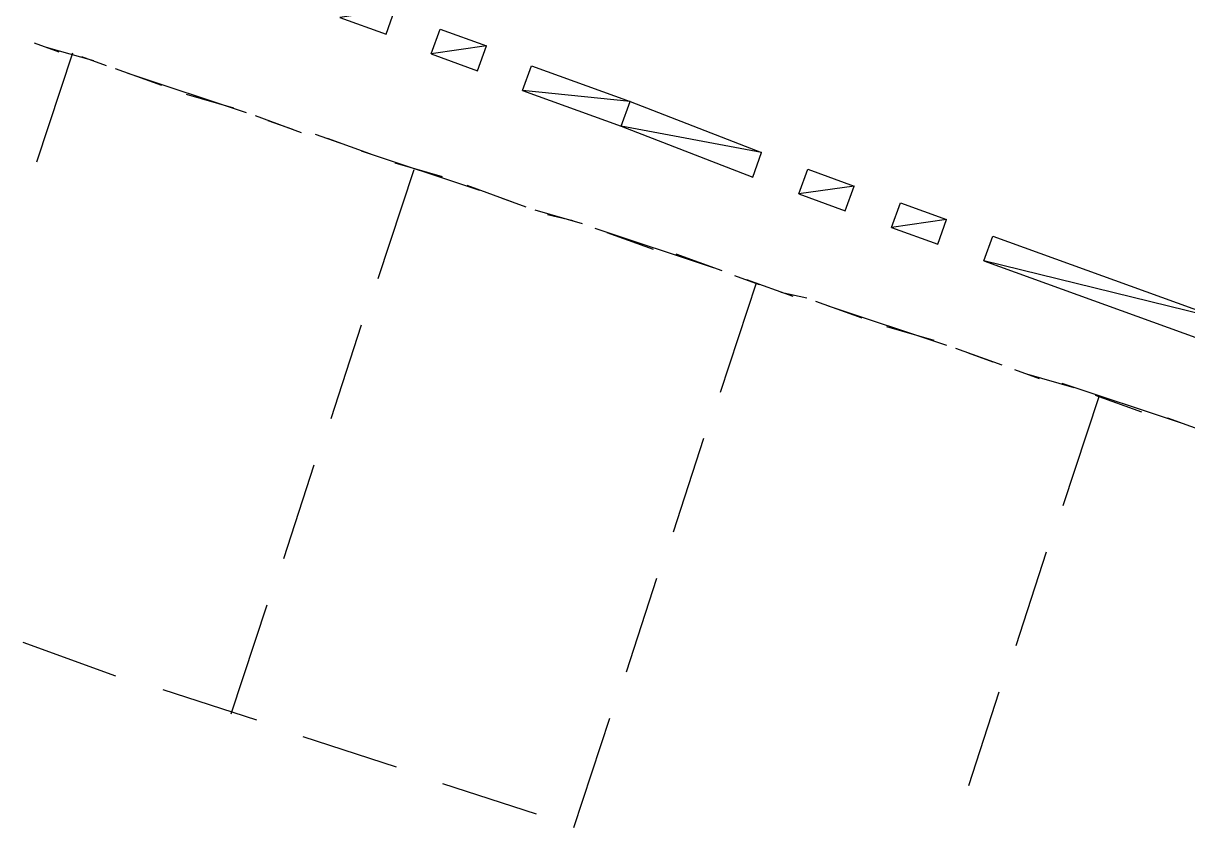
# Model space of a CAD drawing. Header units: feet. Extents: x 2484883 to 2491360, y 414166 to 419420.
# Drawn here: x 2486611.2 to 2487013, y 417658.9 to 417936.2 of the extents above; entities that cross this region are included whole.
import ezdxf

# ---------------------------------------------------------------- set-up
doc = ezdxf.new("R2010")
doc.units = ezdxf.units.FT
for name, color, linetype in [('CLEARING_LIMITS', 4, 'Continuous'), ('EXISTING_DETAIL', 9, 'Continuous'), ('SITE_BASE', 8, 'Continuous')]:
    doc.layers.add(name, color=color, linetype=linetype)

msp = doc.modelspace()

# ---------------------------------------------------------------- linework, layer by layer
at = {"layer": 'CLEARING_LIMITS'}
for points in [[(2486736.38, 417932.44), (2486739.46, 417940.95), (2486720.43, 417938.2), (2486736.38, 417932.44)], [(2486770.99, 417928.34), (2486751.95, 417925.6), (2486755.03, 417934.11), (2486770.99, 417928.34)], [(2486767.91, 417919.83), (2486770.99, 417928.34), (2486751.95, 417925.6), (2486767.91, 417919.83)], [(2486820.6, 417909.2), (2486783.48, 417913), (2486786.56, 417921.51), (2486820.6, 417909.2)], [(2486817.52, 417900.69), (2486820.6, 417909.2), (2486783.48, 417913), (2486817.52, 417900.69)], [(2486865.95, 417891.6), (2486817.52, 417900.69), (2486820.6, 417909.2), (2486865.95, 417891.6)], [(2486862.87, 417883.09), (2486865.95, 417891.6), (2486817.52, 417900.69), (2486862.87, 417883.09)], [(2486897.86, 417880.06), (2486878.83, 417877.32), (2486881.91, 417885.83), (2486897.86, 417880.06)], [(2486894.79, 417871.56), (2486897.86, 417880.06), (2486878.83, 417877.32), (2486894.79, 417871.56)], [(2486929.77, 417868.53), (2486910.74, 417865.79), (2486913.82, 417874.3), (2486929.77, 417868.53)], [(2486926.7, 417860.02), (2486929.77, 417868.53), (2486910.74, 417865.79), (2486926.7, 417860.02)], [(2487025.51, 417833.91), (2486942.65, 417854.25), (2486945.73, 417862.76), (2487025.51, 417833.91)], [(2487022.43, 417825.4), (2487025.51, 417833.91), (2486942.65, 417854.25), (2487022.43, 417825.4)]]:
    msp.add_lwpolyline(points, dxfattribs=at)
at = {"layer": 'EXISTING_DETAIL'}
for p, q in [((2486615.01, 417929.41), (2486623.52, 417926.33)), ((2486631.35, 417924.71), (2486639.86, 417921.63)), ((2486647.31, 417918.94), (2486688.11, 417905.39)), ((2486695.56, 417902.69), (2486704.07, 417899.62)), ((2486711.9, 417897.99), (2486720.41, 417894.91)), ((2486727.86, 417892.22), (2486768.66, 417878.67)), ((2486776.11, 417875.98), (2486784.62, 417872.9)), ((2486792.06, 417870.21), (2486800.96, 417868.19)), ((2486808.4, 417865.5), (2486849.21, 417851.95)), ((2486856.65, 417849.26), (2486865.16, 417846.18)), ((2486872.61, 417843.49), (2486881.51, 417841.48)), ((2486888.95, 417838.78), (2486929.76, 417825.23)), ((2486937.2, 417822.54), (2486945.71, 417819.46)), ((2486953.16, 417816.77), (2486961.67, 417813.7)), ((2486969.5, 417812.07), (2487010.3, 417798.52))]:
    msp.add_line(p, q, dxfattribs=at)
at = {"layer": 'SITE_BASE'}
for p, q in [((2486635.61, 417923.17), (2486619.27, 417927.87)), ((2486628.16, 417925.86), (2486615.76, 417888.24)), ((2486659.01, 417914.71), (2486643.05, 417920.47)), ((2486683.86, 417906.92), (2486667.52, 417911.63)), ((2486707.26, 417898.46), (2486691.31, 417904.23)), ((2486732.11, 417890.68), (2486716.16, 417896.45)), ((2486755.9, 417883.28), (2486739.56, 417887.99)), ((2486745.94, 417885.68), (2486733.54, 417848.07)), ((2486780.36, 417874.44), (2486764.41, 417880.21)), ((2486804.15, 417867.04), (2486787.81, 417871.75)), ((2486828.61, 417858.19), (2486812.66, 417863.96)), ((2486852.4, 417850.8), (2486836.44, 417856.57)), ((2486876.87, 417841.95), (2486860.91, 417847.72)), ((2486864.1, 417846.57), (2486851.7, 417808.95)), ((2486900.65, 417834.55), (2486884.7, 417840.32)), ((2486727.77, 417832.11), (2486717.3, 417799.81)), ((2486925.5, 417826.77), (2486909.16, 417831.48)), ((2486948.9, 417818.31), (2486932.95, 417824.08)), ((2486973.75, 417810.53), (2486957.41, 417815.23)), ((2486982.26, 417807.45), (2486969.87, 417769.84)), ((2486997.16, 417802.07), (2486981.2, 417807.84)), ((2487022.01, 417794.29), (2487006.05, 417800.05)), ((2486845.94, 417793), (2486835.46, 417760.7)), ((2486711.53, 417783.86), (2486701.06, 417751.56)), ((2486964.1, 417753.88), (2486953.62, 417721.59)), ((2486829.69, 417744.74), (2486819.22, 417712.45)), ((2486695.29, 417735.61), (2486682.89, 417697.99)), ((2486643.15, 417711.16), (2486611.24, 417722.7)), ((2486691.78, 417695.98), (2486659.49, 417706.45)), ((2486947.85, 417705.63), (2486937.38, 417673.33)), ((2486813.45, 417696.49), (2486801.05, 417658.88)), ((2486740.04, 417679.74), (2486707.74, 417690.21)), ((2486788.29, 417663.49), (2486755.99, 417673.97))]:
    msp.add_line(p, q, dxfattribs=at)

doc.saveas('drawing.dxf')
